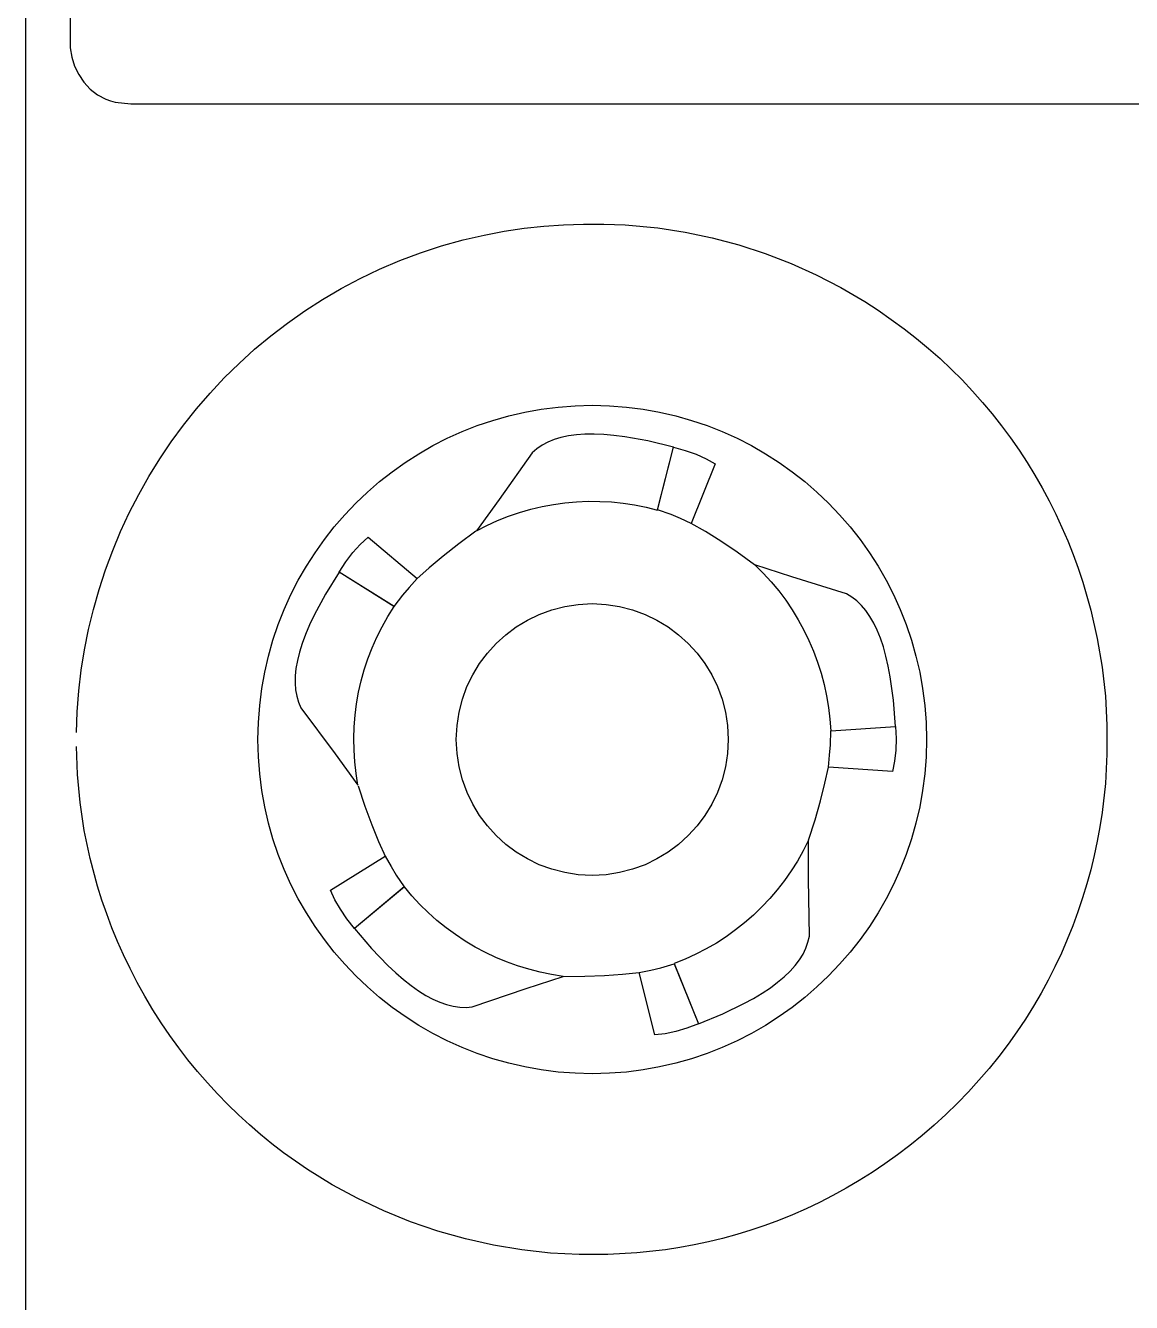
# Model space of a CAD drawing. Extents: x 279 to 859, y 491 to 871.
# Drawn here: x 568.56 to 608.78, y 567.16 to 613.61 of the extents above; entities that cross this region are included whole.
import ezdxf

# ---------------------------------------------------------------- set-up
doc = ezdxf.new("R2010")
doc.units = 0
doc.layers.get('0').update_dxf_attribs({"linetype": 'CONTINUOUS'})

msp = doc.modelspace()

# ---------------------------------------------------------------- linework, layer by layer
at = {"color": 7}
msp.add_line((568.559376, 871.005032), (568.559376, 491.005032), dxfattribs=at)
at = {"color": 3}
for p, q in [((570.175506, 630.859091), (570.178306, 612.798491)), ((570.178306, 612.798491), (570.238162, 612.457053)), ((570.238162, 612.457053), (570.343807, 612.130833)), ((570.343807, 612.130833), (570.49303, 611.825677)), ((570.49303, 611.825677), (570.683618, 611.547429)), ((570.683618, 611.547429), (570.913362, 611.301932)), ((570.913362, 611.301932), (571.180048, 611.09503)), ((571.180048, 611.09503), (571.481467, 610.932569)), ((571.481467, 610.932569), (571.644509, 610.869829)), ((571.644509, 610.869829), (571.815406, 610.820391)), ((571.815406, 610.820391), (572.383806, 610.759091)), ((572.383806, 610.759091), (653.159706, 610.759091)), ((585.966906, 606.131243), (586.687597, 606.237216)), ((586.687597, 606.237216), (587.40265, 606.312052)), ((587.40265, 606.312052), (588.120064, 606.359017)), ((588.120064, 606.359017), (588.847843, 606.381374)), ((588.847843, 606.381374), (589.593988, 606.38239)), ((589.593988, 606.38239), (590.3665, 606.365327)), ((590.3665, 606.365327), (591.5506, 606.252527)), ((591.5506, 606.252527), (592.543646, 606.098608)), ((583.689079, 605.592135), (584.4766, 605.812827)), ((584.4766, 605.812827), (585.232574, 605.990868)), ((585.232574, 605.990868), (585.966906, 606.131243)), ((592.543646, 606.098608), (593.528085, 605.890518)), ((593.528085, 605.890518), (594.500766, 605.629408)), ((582.169379, 605.058923), (582.919867, 605.340533)), ((582.919867, 605.340533), (583.689079, 605.592135)), ((594.500766, 605.629408), (595.458537, 605.316427)), ((595.458537, 605.316427), (596.398247, 604.952729)), ((581.438027, 604.748206), (582.169379, 605.058923)), ((596.398247, 604.952729), (597.316745, 604.539462)), ((580.034389, 604.043055), (580.726226, 604.409283)), ((580.726226, 604.409283), (581.438027, 604.748206)), ((597.316745, 604.539462), (598.210879, 604.077778)), ((579.362929, 603.650424), (580.034389, 604.043055)), ((598.210879, 604.077778), (599.0775, 603.568827)), ((578.71226, 603.23229), (579.362929, 603.650424)), ((599.0775, 603.568827), (599.568468, 603.251823)), ((578.082797, 602.789555), (578.71226, 603.23229)), ((599.568468, 603.251823), (600.04569, 602.922873)), ((600.04569, 602.922873), (600.509139, 602.582325)), ((577.474952, 602.32312), (578.082797, 602.789555)), ((600.509139, 602.582325), (600.958785, 602.230524)), ((576.889139, 601.833887), (577.474952, 602.32312)), ((600.958785, 602.230524), (601.394601, 601.867816)), ((576.325772, 601.322756), (576.889139, 601.833887)), ((601.394601, 601.867816), (601.816557, 601.494546)), ((575.785265, 600.790628), (576.325772, 601.322756)), ((601.816557, 601.494546), (602.224625, 601.111061)), ((602.224625, 601.111061), (602.618777, 600.717707)), ((575.268031, 600.238405), (575.785265, 600.790628)), ((602.618777, 600.717707), (602.998984, 600.314829)), ((574.774484, 599.666988), (575.268031, 600.238405)), ((602.998984, 600.314829), (603.365218, 599.902772)), ((574.305037, 599.077277), (574.774484, 599.666988)), ((603.365218, 599.902772), (603.71745, 599.481884)), ((603.71745, 599.481884), (604.055652, 599.05251)), ((573.860104, 598.470176), (574.305037, 599.077277)), ((604.055652, 599.05251), (604.379796, 598.614996)), ((573.4401, 597.846583), (573.860104, 598.470176)), ((604.379796, 598.614996), (604.689852, 598.169686)), ((573.045436, 597.207401), (573.4401, 597.846583)), ((604.689852, 598.169686), (604.985792, 597.716929)), ((604.985792, 597.716929), (605.267589, 597.257068)), ((572.676528, 596.553531), (573.045436, 597.207401)), ((605.267589, 597.257068), (605.535212, 596.790451)), ((572.333789, 595.885873), (572.676528, 596.553531)), ((605.535212, 596.790451), (605.788635, 596.317422)), ((605.788635, 596.317422), (606.027828, 595.838328)), ((572.017632, 595.20533), (572.333789, 595.885873)), ((606.027828, 595.838328), (606.252763, 595.353515)), ((571.728471, 594.512802), (572.017632, 595.20533)), ((606.252763, 595.353515), (606.463411, 594.863328)), ((606.463411, 594.863328), (606.659745, 594.368113)), ((571.46672, 593.80919), (571.728471, 594.512802)), ((606.659745, 594.368113), (606.841735, 593.868217)), ((571.232792, 593.095396), (571.46672, 593.80919)), ((606.841735, 593.868217), (607.009352, 593.363984)), ((607.009352, 593.363984), (607.301358, 592.343894)), ((571.027101, 592.37232), (571.232792, 593.095396)), ((570.850061, 591.640865), (571.027101, 592.37232)), ((607.301358, 592.343894), (607.535535, 591.31061)), ((570.702086, 590.901931), (570.850061, 591.640865)), ((607.535535, 591.31061), (607.711654, 590.266899)), ((570.583588, 590.156418), (570.702086, 590.901931)), ((570.494982, 589.40523), (570.583588, 590.156418)), ((607.711654, 590.266899), (607.829487, 589.215527)), ((570.436681, 588.649266), (570.494982, 589.40523)), ((607.829487, 589.215527), (607.888807, 588.159262)), ((570.4091, 587.889427), (570.436681, 588.649266)), ((607.888807, 588.159262), (607.889387, 587.10087)), ((570.447061, 586.371793), (570.4079, 587.389427)), ((607.889387, 587.10087), (607.830997, 586.043117)), ((570.542845, 585.352056), (570.447061, 586.371793)), ((607.830997, 586.043117), (607.713411, 584.988771)), ((570.696221, 584.332342), (570.542845, 585.352056)), ((607.713411, 584.988771), (607.632348, 584.46374)), ((607.632348, 584.46374), (607.5364, 583.940598)), ((570.908162, 583.314777), (570.696221, 584.332342)), ((607.5364, 583.940598), (607.425539, 583.419691)), ((607.425539, 583.419691), (607.299737, 582.901365)), ((571.179639, 582.301488), (570.908162, 583.314777)), ((607.299737, 582.901365), (607.158964, 582.385966)), ((571.338007, 581.797111), (571.179639, 582.301488)), ((607.158964, 582.385966), (607.003193, 581.873839)), ((571.511623, 581.294599), (571.338007, 581.797111)), ((607.003193, 581.873839), (606.832395, 581.365331)), ((571.700609, 580.79422), (571.511623, 581.294599)), ((606.832395, 581.365331), (606.646542, 580.860787)), ((571.905086, 580.296237), (571.700609, 580.79422)), ((606.646542, 580.860787), (606.445604, 580.360553)), ((572.125176, 579.800918), (571.905086, 580.296237)), ((606.445604, 580.360553), (606.229554, 579.864975)), ((572.361, 579.308527), (572.125176, 579.800918)), ((606.229554, 579.864975), (605.998364, 579.374398)), ((572.624547, 578.797023), (572.361, 579.308527)), ((605.998364, 579.374398), (605.752003, 578.88917)), ((572.901022, 578.297581), (572.624547, 578.797023)), ((605.752003, 578.88917), (605.490445, 578.409635)), ((605.490445, 578.409635), (605.213661, 577.936139)), ((573.190097, 577.810266), (572.901022, 578.297581)), ((605.213661, 577.936139), (604.921621, 577.469028)), ((573.491443, 577.335144), (573.190097, 577.810266)), ((604.921621, 577.469028), (604.614299, 577.008648)), ((573.804732, 576.87228), (573.491443, 577.335144)), ((604.614299, 577.008648), (604.291664, 576.555345)), ((574.129635, 576.42174), (573.804732, 576.87228)), ((604.291664, 576.555345), (603.953689, 576.109465)), ((574.465823, 575.983589), (574.129635, 576.42174)), ((574.812968, 575.557891), (574.465823, 575.983589)), ((603.953689, 576.109465), (603.600346, 575.671353)), ((575.170742, 575.144713), (574.812968, 575.557891)), ((603.600346, 575.671353), (603.231605, 575.241356)), ((575.538815, 574.744119), (575.170742, 575.144713)), ((603.231605, 575.241356), (602.847438, 574.819819)), ((575.916859, 574.356175), (575.538815, 574.744119)), ((602.847438, 574.819819), (602.447818, 574.407088)), ((576.304546, 573.980946), (575.916859, 574.356175)), ((602.447818, 574.407088), (602.032714, 574.003509)), ((576.701547, 573.618498), (576.304546, 573.980946)), ((602.032714, 574.003509), (601.6021, 573.609427)), ((577.107534, 573.268895), (576.701547, 573.618498)), ((577.522178, 572.932203), (577.107534, 573.268895)), ((601.165758, 573.233527), (600.721973, 572.873736)), ((601.6021, 573.609427), (601.165758, 573.233527)), ((577.94515, 572.608487), (577.522178, 572.932203)), ((600.721973, 572.873736), (600.271074, 572.529989)), ((578.376121, 572.297812), (577.94515, 572.608487)), ((578.814764, 572.000245), (578.376121, 572.297812)), ((600.271074, 572.529989), (599.81339, 572.202221)), ((579.71375, 571.44469), (578.814764, 572.000245)), ((599.349249, 571.890366), (598.878979, 571.594359)), ((599.81339, 572.202221), (599.349249, 571.890366)), ((580.639477, 570.942346), (579.71375, 571.44469)), ((598.878979, 571.594359), (598.402909, 571.314136)), ((581.589318, 570.493734), (580.639477, 570.942346)), ((597.921368, 571.049629), (597.434684, 570.800776)), ((598.402909, 571.314136), (597.921368, 571.049629)), ((582.560645, 570.099377), (581.589318, 570.493734)), ((596.943186, 570.567509), (596.447203, 570.349764)), ((597.434684, 570.800776), (596.943186, 570.567509)), ((583.550828, 569.759796), (582.560645, 570.099377)), ((595.443093, 569.960578), (594.935624, 569.789006)), ((595.947062, 570.147475), (595.443093, 569.960578)), ((596.447203, 570.349764), (595.947062, 570.147475)), ((584.557239, 569.475514), (583.550828, 569.759796)), ((585.57725, 569.247052), (584.557239, 569.475514)), ((593.9115, 569.491581), (593.395502, 569.365596)), ((594.424983, 569.632696), (593.9115, 569.491581)), ((594.935624, 569.789006), (594.424983, 569.632696)), ((586.608231, 569.074935), (585.57725, 569.247052)), ((587.647556, 568.959682), (586.608231, 569.074935)), ((591.835709, 569.077769), (590.789299, 568.960338)), ((592.357278, 569.158755), (591.835709, 569.077769)), ((592.877318, 569.254675), (592.357278, 569.158755)), ((593.395502, 569.365596), (592.877318, 569.254675)), ((588.692594, 568.901817), (587.647556, 568.959682)), ((589.740718, 568.901861), (588.692594, 568.901817)), ((590.789299, 568.960338), (589.740718, 568.901861))]:
    msp.add_line(p, q, dxfattribs=at)
at = {"color": 1}
for p, q in [((587.316789, 599.655056), (587.925204, 599.732364)), ((587.925204, 599.732364), (588.542595, 599.779309)), ((588.542595, 599.779309), (589.1682, 599.795127)), ((589.1682, 599.795127), (589.793795, 599.779309)), ((589.793795, 599.779309), (590.411178, 599.732362)), ((590.411178, 599.732362), (591.019585, 599.655051)), ((584.988175, 599.057463), (585.553044, 599.248588)), ((585.553044, 599.248588), (586.129945, 599.412404)), ((586.129945, 599.412404), (586.718115, 599.548148)), ((586.718115, 599.548148), (587.316789, 599.655056)), ((591.019585, 599.655051), (591.618252, 599.548139)), ((591.618252, 599.548139), (592.206415, 599.412391)), ((592.206415, 599.412391), (592.78331, 599.248571)), ((592.78331, 599.248571), (593.348174, 599.057441)), ((583.89759, 598.596345), (584.436103, 598.839795)), ((584.436103, 598.839795), (584.988175, 599.057463)), ((593.348174, 599.057441), (593.900242, 598.839767)), ((593.900242, 598.839767), (594.438751, 598.596311)), ((582.864301, 598.035158), (583.373401, 598.327878)), ((583.373401, 598.327878), (583.89759, 598.596345)), ((591.5484, 595.991627), (592.1202, 598.273227)), ((592.1202, 598.273227), (592.552145, 598.156592)), ((594.438751, 598.596311), (594.962936, 598.327838)), ((594.962936, 598.327838), (595.472035, 598.035112)), ((582.371051, 597.718949), (582.864301, 598.035158)), ((592.552145, 598.156592), (592.950312, 598.016415)), ((592.950312, 598.016415), (593.314598, 597.852745)), ((593.314598, 597.852745), (593.6449, 597.665627)), ((595.472035, 598.035112), (595.965283, 597.718896)), ((581.435164, 597.019116), (581.894418, 597.380013)), ((581.894418, 597.380013), (582.371051, 597.718949)), ((593.6449, 597.665627), (592.7728, 595.497127)), ((595.965283, 597.718896), (596.441915, 597.379955)), ((596.441915, 597.379955), (596.90117, 597.019051)), ((580.994053, 596.63702), (581.435164, 597.019116)), ((596.90117, 597.019051), (597.342282, 596.63695)), ((580.57185, 596.23449), (580.994053, 596.63702)), ((597.342282, 596.63695), (597.764487, 596.234415)), ((580.169317, 595.812289), (580.57185, 596.23449)), ((592.03359, 595.818568), (591.5484, 595.991627)), ((597.764487, 596.234415), (598.167022, 595.81221)), ((579.78722, 595.371181), (580.169317, 595.812289)), ((592.37285, 595.676427), (592.03359, 595.818568)), ((592.7728, 595.497127), (592.37285, 595.676427)), ((593.282528, 595.202901), (592.7608, 595.502527)), ((598.167022, 595.81221), (598.549123, 595.371098)), ((579.426321, 594.911929), (579.78722, 595.371181)), ((584.9392, 595.217827), (584.312728, 594.752998)), ((593.842, 594.852265), (593.282528, 595.202901)), ((598.549123, 595.371098), (598.910027, 594.911843)), ((579.087385, 594.435298), (579.426321, 594.911929)), ((580.466587, 594.44234), (580.73481, 594.738142)), ((580.73481, 594.738142), (581.0148, 594.994427)), ((581.0148, 594.994427), (582.8078, 593.494727)), ((584.312728, 594.752998), (583.746425, 594.308465)), ((594.439271, 594.45061), (593.842, 594.852265)), ((598.910027, 594.911843), (599.248968, 594.43521)), ((578.771176, 593.942052), (579.087385, 594.435298)), ((579.966, 593.731927), (580.21027, 594.106957)), ((580.21027, 594.106957), (580.466587, 594.44234)), ((583.746425, 594.308465), (583.240309, 593.884238)), ((595.0744, 593.997927), (594.439271, 594.45061)), ((599.248968, 594.43521), (599.565184, 593.941963)), ((578.478457, 593.432953), (578.771176, 593.942052)), ((581.9589, 592.483127), (579.966, 593.731927)), ((583.240309, 593.884238), (582.7944, 593.480327)), ((599.565184, 593.941963), (599.85791, 593.432864)), ((578.209993, 592.908766), (578.478457, 593.432953)), ((582.513625, 593.169827), (582.273537, 592.891081)), ((582.8078, 593.494727), (582.513625, 593.169827)), ((599.85791, 593.432864), (600.126383, 592.908678)), ((577.966546, 592.370254), (578.209993, 592.908766)), ((582.273537, 592.891081), (581.9589, 592.483127)), ((600.126383, 592.908678), (600.369839, 592.37017)), ((577.748882, 591.818182), (577.966546, 592.370254)), ((600.369839, 592.37017), (600.587513, 591.818101)), ((577.557764, 591.253312), (577.748882, 591.818182)), ((600.587513, 591.818101), (600.778643, 591.253238)), ((577.393956, 590.676409), (577.557764, 591.253312)), ((600.778643, 591.253238), (600.942463, 590.676343)), ((577.258222, 590.088237), (577.393956, 590.676409)), ((600.942463, 590.676343), (601.078211, 590.08818)), ((577.151325, 589.489559), (577.258222, 590.088237)), ((601.078211, 590.08818), (601.185123, 589.489513)), ((577.07403, 588.881139), (577.151325, 589.489559)), ((601.185123, 589.489513), (601.262434, 588.881106)), ((577.0271, 588.26374), (577.07403, 588.881139)), ((601.262434, 588.881106), (601.309381, 588.263723)), ((577.0113, 587.638127), (577.0271, 588.26374)), ((597.8485, 587.955827), (600.195, 588.117027)), ((600.195, 588.117027), (600.217451, 587.670107)), ((601.309381, 588.263723), (601.3252, 587.638127)), ((577.027117, 587.012523), (577.0113, 587.638127)), ((597.833857, 587.440834), (597.8485, 587.955827)), ((600.217451, 587.670107), (600.207212, 587.248115)), ((601.3252, 587.638127), (601.309354, 587.012541)), ((597.803437, 587.074227), (597.833857, 587.440834)), ((600.207212, 587.248115), (600.164217, 586.851079)), ((577.074062, 586.395133), (577.027117, 587.012523)), ((597.7565, 586.638427), (597.803437, 587.074227)), ((600.164217, 586.851079), (600.0884, 586.479027)), ((601.309354, 587.012541), (601.262385, 586.395166)), ((577.151369, 585.786719), (577.074062, 586.395133)), ((597.631771, 586.049838), (597.7565, 586.638427)), ((600.0884, 586.479027), (597.7565, 586.638427)), ((601.262385, 586.395166), (601.185054, 585.786765)), ((577.258275, 585.188047), (577.151369, 585.786719)), ((580.6544, 585.952227), (580.903115, 585.212784)), ((597.47005, 585.40964), (597.631771, 586.049838)), ((601.185054, 585.786765), (601.078125, 585.188104)), ((597.271428, 584.717785), (597.47005, 585.40964)), ((577.394017, 584.599879), (577.258275, 585.188047)), ((580.903115, 585.212784), (581.15125, 584.536902)), ((601.078125, 585.188104), (600.942363, 584.599946)), ((577.55783, 584.02298), (577.394017, 584.599879)), ((581.15125, 584.536902), (581.398784, 583.924584)), ((597.036, 583.974227), (597.271428, 584.717785)), ((600.942363, 584.599946), (600.778531, 584.023054)), ((577.748951, 583.458113), (577.55783, 584.02298)), ((581.398784, 583.924584), (581.6457, 583.375827)), ((600.778531, 584.023054), (600.587393, 583.458193)), ((577.966617, 582.906043), (577.748951, 583.458113)), ((600.587393, 583.458193), (600.369712, 582.906127)), ((579.6523, 582.156927), (581.6326, 583.398727)), ((581.6326, 583.398727), (581.8507, 583.018552)), ((581.8507, 583.018552), (582.04165, 582.70404)), ((578.210063, 582.367533), (577.966617, 582.906043)), ((582.04165, 582.70404), (582.3325, 582.278827)), ((600.369712, 582.906127), (600.126252, 582.36762)), ((578.478525, 581.843346), (578.210063, 582.367533)), ((579.80956, 581.811429), (579.6523, 582.156927)), ((582.3325, 582.278827), (580.5289, 580.769327)), ((600.126252, 582.36762), (599.857777, 581.843435)), ((578.771241, 581.334248), (578.478525, 581.843346)), ((580.008062, 581.46504), (579.80956, 581.811429)), ((599.857777, 581.843435), (599.565051, 581.334337)), ((579.087447, 580.841001), (578.771241, 581.334248)), ((580.247832, 581.117695), (580.008062, 581.46504)), ((580.5289, 580.769327), (580.247832, 581.117695)), ((599.565051, 581.334337), (599.248836, 580.841088)), ((579.426377, 580.364369), (579.087447, 580.841001)), ((599.248836, 580.841088), (598.909898, 580.364454)), ((579.78727, 579.905116), (579.426377, 580.364369)), ((598.909898, 580.364454), (598.548999, 579.905199)), ((580.169361, 579.464006), (579.78727, 579.905116)), ((598.548999, 579.905199), (598.166903, 579.464085)), ((580.571887, 579.041802), (580.169361, 579.464006)), ((590.8714, 579.161227), (591.30045, 579.251265)), ((591.30045, 579.251265), (591.658534, 579.335617)), ((591.658534, 579.335617), (592.1528, 579.480727)), ((592.1528, 579.480727), (593.0312, 577.298927)), ((598.166903, 579.464085), (597.764375, 579.041877)), ((580.994083, 578.63927), (580.571887, 579.041802)), ((588.1145, 579.023127), (588.894648, 579.031051)), ((588.894648, 579.031051), (589.614187, 579.055765)), ((589.614187, 579.055765), (590.273107, 579.098685)), ((590.273107, 579.098685), (590.8714, 579.161227)), ((591.4406, 576.894227), (590.8714, 579.161227)), ((597.764375, 579.041877), (597.342177, 578.63934)), ((581.435187, 578.257171), (580.994083, 578.63927)), ((597.342177, 578.63934), (596.901073, 578.257236)), ((581.894434, 577.896271), (581.435187, 578.257171)), ((582.37106, 577.557333), (581.894434, 577.896271)), ((596.441827, 577.89633), (595.965203, 577.557385)), ((596.901073, 578.257236), (596.441827, 577.89633)), ((582.864303, 577.24112), (582.37106, 577.557333)), ((595.965203, 577.557385), (595.471965, 577.241166)), ((583.373397, 576.948397), (582.864303, 577.24112)), ((583.897581, 576.679927), (583.373397, 576.948397)), ((591.817789, 576.937001), (591.4406, 576.894227)), ((592.208562, 577.018765), (591.817789, 576.937001)), ((592.613004, 577.139435), (592.208562, 577.018765)), ((593.0312, 577.298927), (592.613004, 577.139435)), ((594.962876, 576.948437), (594.438699, 576.679961)), ((595.471965, 577.241166), (594.962876, 576.948437)), ((584.436089, 576.436474), (583.897581, 576.679927)), ((594.438699, 576.679961), (593.9002, 576.436502)), ((584.988158, 576.218803), (584.436089, 576.436474)), ((585.553024, 576.027676), (584.988158, 576.218803)), ((586.129924, 575.863857), (585.553024, 576.027676)), ((592.783284, 576.027693), (592.206396, 575.86387)), ((593.34814, 576.218825), (592.783284, 576.027693)), ((593.9002, 576.436502), (593.34814, 576.218825)), ((586.718094, 575.728111), (586.129924, 575.863857)), ((587.316771, 575.621202), (586.718094, 575.728111)), ((587.925189, 575.543892), (587.316771, 575.621202)), ((588.542587, 575.496946), (587.925189, 575.543892)), ((590.411175, 575.543894), (589.793794, 575.496946)), ((591.019578, 575.621206), (590.411175, 575.543894)), ((591.618239, 575.72812), (591.019578, 575.621206)), ((592.206396, 575.86387), (591.618239, 575.72812)), ((589.1682, 575.481127), (588.542587, 575.496946)), ((589.793794, 575.496946), (589.1682, 575.481127))]:
    msp.add_line(p, q, dxfattribs=at)
at = {"color": 5}
for p, q in [((588.90305, 598.746077), (588.592414, 598.72441)), ((589.23402, 598.749797), (588.90305, 598.746077)), ((589.585325, 598.735567), (589.23402, 598.749797)), ((587.344239, 598.346864), (587.155603, 598.217518)), ((587.553207, 598.458265), (587.344239, 598.346864)), ((587.782509, 598.551721), (587.553207, 598.458265)), ((588.032144, 598.627231), (587.782509, 598.551721)), ((588.302112, 598.684794), (588.032144, 598.627231)), ((588.592414, 598.72441), (588.302112, 598.684794)), ((589.956965, 598.703388), (589.585325, 598.735567)), ((590.34894, 598.653259), (589.956965, 598.703388)), ((591.193898, 598.499147), (590.34894, 598.653259)), ((592.1202, 598.273227), (591.193898, 598.499147)), ((591.5471, 595.986127), (592.1202, 598.273227)), ((586.9873, 598.070227), (585.785325, 596.371702)), ((587.155603, 598.217518), (586.9873, 598.070227)), ((585.785325, 596.371702), (584.9567, 595.227127)), ((586.525282, 595.895396), (586.932382, 596.013375)), ((586.932382, 596.013375), (587.343997, 596.111553)), ((587.343997, 596.111553), (587.759393, 596.189848)), ((587.759393, 596.189848), (588.177837, 596.248177)), ((588.177837, 596.248177), (588.598595, 596.286458)), ((588.598595, 596.286458), (589.020935, 596.304608)), ((589.020935, 596.304608), (589.444122, 596.302544)), ((589.444122, 596.302544), (589.867423, 596.280184)), ((589.867423, 596.280184), (590.290105, 596.237445)), ((590.290105, 596.237445), (590.711434, 596.174244)), ((590.711434, 596.174244), (591.130676, 596.090499)), ((591.130676, 596.090499), (591.5471, 595.986127)), ((585.338406, 595.423482), (585.727561, 595.600367)), ((585.727561, 595.600367), (586.123431, 595.757699)), ((586.123431, 595.757699), (586.525282, 595.895396)), ((584.9567, 595.227127), (585.338406, 595.423482)), ((579.966, 593.731927), (579.464811, 592.920817)), ((581.9638, 592.480127), (579.966, 593.731927)), ((596.428962, 593.554327), (595.0845, 593.988727)), ((595.0845, 593.988727), (595.389122, 593.686296)), ((595.389122, 593.686296), (595.677547, 593.370786)), ((595.677547, 593.370786), (595.949467, 593.042867)), ((598.4158, 592.936027), (596.428962, 593.554327)), ((579.464811, 592.920817), (579.057068, 592.164862)), ((595.949467, 593.042867), (596.204576, 592.703209)), ((596.204576, 592.703209), (596.442567, 592.352481)), ((598.607913, 592.821474), (598.4158, 592.936027)), ((598.789231, 592.682039), (598.607913, 592.821474)), ((581.735863, 592.116355), (581.9638, 592.480127)), ((587.244431, 592.192071), (587.698515, 592.358252)), ((587.698515, 592.358252), (588.172162, 592.480027)), ((588.172162, 592.480027), (588.662885, 592.554914)), ((588.662885, 592.554914), (589.1682, 592.580427)), ((589.1682, 592.580427), (589.673479, 592.55491)), ((589.673479, 592.55491), (590.164172, 592.480015)), ((590.164172, 592.480015), (590.637793, 592.358227)), ((590.637793, 592.358227), (591.091857, 592.192029)), ((596.442567, 592.352481), (596.663133, 591.991353)), ((598.959755, 592.517722), (598.789231, 592.682039)), ((599.119485, 592.328521), (598.959755, 592.517722)), ((599.268425, 592.114437), (599.119485, 592.328521)), ((578.888237, 591.807568), (578.742766, 591.464065)), ((579.057068, 592.164862), (578.888237, 591.807568)), ((581.526675, 591.74353), (581.735863, 592.116355)), ((586.40489, 591.736424), (586.812394, 591.983967)), ((586.812394, 591.983967), (587.244431, 592.192071)), ((591.091857, 592.192029), (591.523879, 591.983907)), ((591.523879, 591.983907), (591.931374, 591.736345)), ((596.663133, 591.991353), (596.865967, 591.620496)), ((599.406575, 591.875469), (599.268425, 592.114437)), ((599.533937, 591.611616), (599.406575, 591.875469)), ((578.742766, 591.464065), (578.620654, 591.134351)), ((581.165139, 590.973613), (581.336385, 591.362376)), ((581.336385, 591.362376), (581.526675, 591.74353)), ((585.673425, 591.132952), (586.024405, 591.451925)), ((586.024405, 591.451925), (586.40489, 591.736424)), ((591.931374, 591.736345), (592.311855, 591.451828)), ((592.311855, 591.451828), (592.662837, 591.13284)), ((596.865967, 591.620496), (597.050762, 591.240577)), ((599.650512, 591.322877), (599.533937, 591.611616)), ((599.756303, 591.009253), (599.650512, 591.322877)), ((578.620654, 591.134351), (578.5219, 590.818427)), ((581.013083, 590.577964), (581.165139, 590.973613)), ((585.354434, 590.78199), (585.673425, 591.132952)), ((592.662837, 591.13284), (592.981835, 590.781866)), ((597.050762, 591.240577), (597.217211, 590.852269)), ((597.217211, 590.852269), (597.365008, 590.456239)), ((599.85131, 590.670742), (599.756303, 591.009253)), ((578.446503, 590.516295), (578.394464, 590.227953)), ((578.5219, 590.818427), (578.446503, 590.516295)), ((580.880367, 590.17615), (581.013083, 590.577964)), ((584.822364, 589.994029), (585.069918, 590.401521)), ((585.069918, 590.401521), (585.354434, 590.78199)), ((592.981835, 590.781866), (593.266365, 590.401389)), ((593.266365, 590.401389), (593.513939, 589.993896)), ((597.365008, 590.456239), (597.493846, 590.053158)), ((599.935536, 590.307344), (599.85131, 590.670742)), ((578.365782, 589.953402), (578.360456, 589.692643)), ((578.394464, 590.227953), (578.365782, 589.953402)), ((580.767135, 589.768893), (580.880367, 590.17615)), ((584.614256, 589.561996), (584.822364, 589.994029)), ((593.513939, 589.993896), (593.722073, 589.56187)), ((597.493846, 590.053158), (597.603417, 589.643696)), ((600.008982, 589.919059), (599.935536, 590.307344)), ((600.123541, 589.067822), (600.008982, 589.919059)), ((578.360456, 589.692643), (578.378485, 589.445676)), ((580.673537, 589.356915), (580.767135, 589.768893)), ((584.44808, 589.107907), (584.614256, 589.561996)), ((593.722073, 589.56187), (593.888281, 589.107795)), ((597.603417, 589.643696), (597.693414, 589.228522)), ((578.378485, 589.445676), (578.419869, 589.212501)), ((578.419869, 589.212501), (578.484607, 588.993118)), ((578.484607, 588.993118), (578.5727, 588.787527)), ((580.599719, 588.940937), (580.673537, 589.356915)), ((584.326321, 588.634243), (584.44808, 589.107907)), ((593.888281, 589.107795), (594.010079, 588.634157)), ((597.693414, 589.228522), (597.763532, 588.808306)), ((600.195, 588.117027), (600.123541, 589.067822)), ((578.5727, 588.787527), (579.816562, 587.119602)), ((580.512011, 588.099869), (580.545828, 588.521681)), ((580.545828, 588.521681), (580.599719, 588.940937)), ((584.251466, 588.143489), (584.326321, 588.634243)), ((594.010079, 588.634157), (594.08498, 588.14344)), ((597.763532, 588.808306), (597.813463, 588.383718)), ((580.498417, 587.676223), (580.512011, 588.099869)), ((584.226, 587.638127), (584.251466, 588.143489)), ((594.08498, 588.14344), (594.1105, 587.638127)), ((597.813463, 588.383718), (597.8429, 587.955427)), ((597.8429, 587.955427), (600.195, 588.117027)), ((580.505191, 587.251464), (580.498417, 587.676223)), ((584.251513, 587.132815), (584.226, 587.638127)), ((594.1105, 587.638127), (594.084968, 587.132815)), ((580.532481, 586.826314), (580.505191, 587.251464)), ((584.326399, 586.642098), (584.251513, 587.132815)), ((594.084968, 587.132815), (594.010067, 586.642098)), ((579.816562, 587.119602), (580.6492, 585.977727)), ((580.580435, 586.401494), (580.532481, 586.826314)), ((580.6492, 585.977727), (580.580435, 586.401494)), ((584.448174, 586.16846), (584.326399, 586.642098)), ((594.010067, 586.642098), (593.888279, 586.16846)), ((584.614354, 585.714385), (584.448174, 586.16846)), ((593.888279, 586.16846), (593.722087, 585.714385)), ((584.822456, 585.282359), (584.614354, 585.714385)), ((585.069997, 584.874866), (584.822456, 585.282359)), ((593.513975, 585.282359), (593.266426, 584.874866)), ((593.722087, 585.714385), (593.513975, 585.282359)), ((585.354494, 584.494389), (585.069997, 584.874866)), ((593.266426, 584.874866), (592.981923, 584.494389)), ((585.673462, 584.143415), (585.354494, 584.494389)), ((592.981923, 584.494389), (592.66295, 584.143415)), ((586.024419, 583.824427), (585.673462, 584.143415)), ((592.66295, 584.143415), (592.311988, 583.824427)), ((597.0362, 583.973927), (596.842721, 583.590703)), ((597.038475, 582.56079), (597.0362, 583.973927)), ((586.404881, 583.53991), (586.024419, 583.824427)), ((586.812366, 583.292348), (586.404881, 583.53991)), ((591.931523, 583.53991), (591.524036, 583.292348)), ((592.311988, 583.824427), (591.931523, 583.53991)), ((596.842721, 583.590703), (596.631796, 583.21885)), ((587.244389, 583.084226), (586.812366, 583.292348)), ((587.698467, 582.918028), (587.244389, 583.084226)), ((591.092012, 583.084226), (590.637933, 582.918028)), ((591.524036, 583.292348), (591.092012, 583.084226)), ((596.631796, 583.21885), (596.403968, 582.858868)), ((588.172117, 582.79624), (587.698467, 582.918028)), ((588.662856, 582.721345), (588.172117, 582.79624)), ((589.1682, 582.695827), (588.662856, 582.721345)), ((589.673543, 582.721345), (589.1682, 582.695827)), ((590.164282, 582.79624), (589.673543, 582.721345)), ((590.637933, 582.918028), (590.164282, 582.79624)), ((596.159778, 582.511254), (595.899769, 582.176508)), ((596.403968, 582.858868), (596.159778, 582.511254)), ((597.0646, 580.480227), (597.038475, 582.56079)), ((582.3369, 582.282527), (580.5289, 580.769327)), ((582.612421, 581.953331), (582.3369, 582.282527)), ((595.899769, 582.176508), (595.624483, 581.855129)), ((582.902346, 581.63918), (582.612421, 581.953331)), ((583.206034, 581.340438), (582.902346, 581.63918)), ((595.624483, 581.855129), (595.334462, 581.547615)), ((583.522843, 581.057463), (583.206034, 581.340438)), ((595.03025, 581.254465), (594.712387, 580.976178)), ((595.334462, 581.547615), (595.03025, 581.254465)), ((580.5289, 580.769327), (581.145402, 580.042171)), ((583.852133, 580.790618), (583.522843, 581.057463)), ((584.193262, 580.540263), (583.852133, 580.790618)), ((594.381416, 580.713253), (594.03788, 580.466188)), ((594.712387, 580.976178), (594.381416, 580.713253)), ((584.54559, 580.306758), (584.193262, 580.540263)), ((584.908475, 580.090465), (584.54559, 580.306758)), ((593.682321, 580.235482), (593.315282, 580.021635)), ((594.03788, 580.466188), (593.682321, 580.235482)), ((596.938375, 580.046611), (597.014987, 580.262136)), ((597.014987, 580.262136), (597.0646, 580.480227)), ((581.145402, 580.042171), (581.738354, 579.420859)), ((585.281276, 579.891744), (584.908475, 580.090465)), ((585.663353, 579.710956), (585.281276, 579.891744)), ((586.054064, 579.548462), (585.663353, 579.710956)), ((592.937303, 579.825144), (592.548928, 579.646508)), ((593.315282, 580.021635), (592.937303, 579.825144)), ((596.704156, 579.623262), (596.834765, 579.833653)), ((596.834765, 579.833653), (596.938375, 580.046611)), ((581.738354, 579.420859), (582.025995, 579.149897)), ((586.452768, 579.404623), (586.054064, 579.548462)), ((586.858825, 579.279799), (586.452768, 579.404623)), ((587.271593, 579.174351), (586.858825, 579.279799)), ((592.548928, 579.646508), (592.1507, 579.486227)), ((592.1507, 579.486227), (593.0312, 577.298927)), ((596.361946, 579.210183), (596.546549, 579.415439)), ((596.546549, 579.415439), (596.704156, 579.623262)), ((582.025995, 579.149897), (582.307744, 578.905399)), ((582.307744, 578.905399), (582.5836, 578.687367)), ((586.77145, 578.584002), (588.1147, 579.023027)), ((587.690432, 579.08864), (587.271593, 579.174351)), ((588.1147, 579.023027), (587.690432, 579.08864)), ((595.646158, 578.609828), (595.91175, 578.807377)), ((595.91175, 578.807377), (596.150346, 579.007496)), ((596.150346, 579.007496), (596.361946, 579.210183)), ((582.5836, 578.687367), (582.853562, 578.495802)), ((582.853562, 578.495802), (583.117628, 578.330705)), ((583.117628, 578.330705), (583.375797, 578.192077)), ((584.8009, 577.916227), (586.77145, 578.584002)), ((595.033992, 578.222435), (595.353572, 578.414847)), ((595.353572, 578.414847), (595.646158, 578.609828)), ((583.375797, 578.192077), (583.628068, 578.07992)), ((583.628068, 578.07992), (583.874439, 577.994234)), ((583.874439, 577.994234), (584.114909, 577.93502)), ((584.114909, 577.93502), (584.349476, 577.902281)), ((584.349476, 577.902281), (584.57814, 577.896016)), ((584.57814, 577.896016), (584.8009, 577.916227)), ((593.913292, 577.660619), (594.687418, 578.032593)), ((594.687418, 578.032593), (595.033992, 578.222435)), ((593.0312, 577.298927), (593.913292, 577.660619))]:
    msp.add_line(p, q, dxfattribs=at)

doc.saveas('drawing.dxf')
